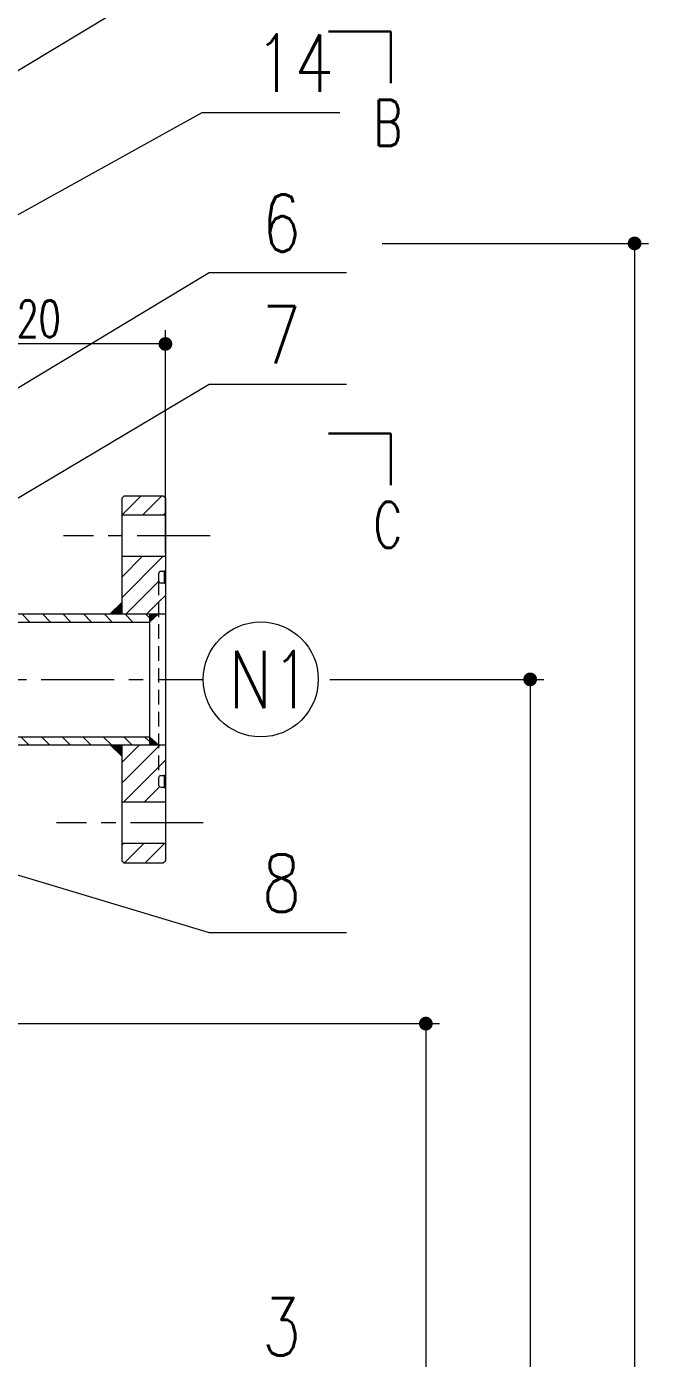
# Model space of a CAD drawing. Header units: millimetres. Extents: x 5291 to 15040, y -2201 to 1723.
# Drawn here: x 8814 to 9084, y -645 to -65 of the extents above; entities that cross this region are included whole.
import ezdxf

# ---------------------------------------------------------------- set-up
doc = ezdxf.new("R2010")
doc.units = ezdxf.units.MM
doc.header["$LTSCALE"] = 0.5
doc.linetypes.add('CENTER', pattern=[50.8, 31.75, -6.35, 6.35, -6.35])
doc.linetypes.add('DASHED', pattern=[19.05, 12.7, -6.35])
for name, color, linetype, lineweight in [('图层1', 7, 'Continuous', 5), ('图层2', 2, 'Continuous', 20), ('图层5', 3, 'CENTER', 5)]:
    doc.layers.add(name, color=color, linetype=linetype, lineweight=lineweight)
doc.styles.add('标注文字', font='txt.shx', dxfattribs={"width": 0.8, "bigfont": 'hztxt.shx'})
doc.styles.add('样式 1', font='txt.shx', dxfattribs={"width": 0.7, "height": 16, "bigfont": 'hzdx.shx'})
doc.dimstyles.new('ISO-25', dxfattribs={"dimtxt": 13, "dimasz": 11, "dimexe": 6, "dimexo": 5, "dimgap": 4, "dimtad": 1, "dimtxsty": 'Standard', "dimcen": 2.5, "dimadec": 0, "dimazin": 0, "dimtfac": 1, "dimtmove": 0, "dimatfit": 3, "dimfxl": 0, "dimarcsym": 0})

# ---------------------------------------------------------------- blocks, each defined once
blk = doc.blocks.new('_Dot')
at = {"color": 0, "linetype": 'ByBlock', "lineweight": -2}
blk.add_line((-0.5, 0), (-1, 0), dxfattribs=at)
at = {"color": 0, "linetype": 'ByBlock', "const_width": 0.5}
blk.add_lwpolyline([(-0.25, 0, 1), (0.25, 0, 1)], format="xyb", close=True, dxfattribs=at)
blk = doc.blocks.new('*D39')
at = {"layer": 'Defpoints', "color": 0, "lineweight": 9}
for p in [(8753.98, -203.27), (8753.98, -251.94), (8873.98, -299.44)]:
    blk.add_point(p, dxfattribs=at)
at = {"layer": '图层1', "color": 4, "lineweight": 9}
for p, q in [((8753.98, -246.94), (8753.98, -197.27)), ((8873.98, -294.44), (8873.98, -197.27)), ((8867.98, -203.27), (8759.98, -203.27))]:
    blk.add_line(p, q, dxfattribs=at)
at = {"layer": '图层1', "color": 4, "lineweight": 9, "xscale": 6, "yscale": 6, "zscale": 6, "rotation": 180}
blk.add_blockref('_Dot', (8753.98, -203.27), dxfattribs=at)
at = {"layer": '图层1', "color": 4, "lineweight": 9, "xscale": 6, "yscale": 6, "zscale": 6}
blk.add_blockref('_Dot', (8873.98, -203.27), dxfattribs=at)
at = {"layer": '图层1', "color": 4, "lineweight": 9, "insert": (8813.98, -192.27), "char_height": 16, "attachment_point": 5, "style": '样式 1'}
blk.add_mtext('120', dxfattribs=at)
blk = doc.blocks.new('*D200')
at = {"layer": 'Defpoints', "color": 0, "lineweight": 9}
for p in [(8619.99, -499.44), (8816.49, -1309.39), (8987.44, -1309.39)]:
    blk.add_point(p, dxfattribs=at)
at = {"layer": '图层1', "color": 4, "lineweight": 9}
for p, q in [((8624.99, -499.44), (8993.44, -499.44)), ((8987.44, -505.44), (8987.44, -1303.39)), ((8821.49, -1309.39), (8993.44, -1309.39))]:
    blk.add_line(p, q, dxfattribs=at)
at = {"layer": '图层1', "color": 4, "lineweight": 9, "xscale": 6, "yscale": 6, "zscale": 6}
for p, rotation in [((8987.44, -499.44), 90), ((8987.44, -1309.39), 270)]:
    blk.add_blockref('_Dot', p, dxfattribs=dict(at, rotation=rotation))
at = {"layer": '图层1', "color": 4, "lineweight": 9, "insert": (8976.44, -904.42), "char_height": 16, "attachment_point": 5, "rotation": 90, "style": '样式 1'}
blk.add_mtext('810', dxfattribs=at)
blk = doc.blocks.new('*D202')
at = {"layer": 'Defpoints', "color": 0, "lineweight": 9}
for p in [(8940.57, -349.44), (8821.49, -1309.39), (9032.89, -1309.39)]:
    blk.add_point(p, dxfattribs=at)
at = {"layer": '图层1', "color": 4, "lineweight": 9}
for p, q in [((8945.57, -349.44), (9038.89, -349.44)), ((9032.89, -355.44), (9032.89, -1303.39)), ((8826.49, -1309.39), (9038.89, -1309.39))]:
    blk.add_line(p, q, dxfattribs=at)
at = {"layer": '图层1', "color": 4, "lineweight": 9, "xscale": 6, "yscale": 6, "zscale": 6}
for p, rotation in [((9032.89, -349.44), 90), ((9032.89, -1309.39), 270)]:
    blk.add_blockref('_Dot', p, dxfattribs=dict(at, rotation=rotation))
at = {"layer": '图层1', "color": 4, "lineweight": 9, "insert": (9021.89, -829.42), "char_height": 16, "attachment_point": 5, "rotation": 90, "style": '样式 1'}
blk.add_mtext('960', dxfattribs=at)
blk = doc.blocks.new('*D203')
at = {"layer": 'Defpoints', "color": 0, "lineweight": 9}
for p in [(8963.4, -159.46), (8821.49, -1309.39), (9078.37, -1309.39)]:
    blk.add_point(p, dxfattribs=at)
at = {"layer": '图层1', "color": 4, "lineweight": 9}
for p, q in [((8968.4, -159.46), (9084.37, -159.46)), ((9078.37, -165.46), (9078.37, -1303.39)), ((8826.49, -1309.39), (9084.37, -1309.39))]:
    blk.add_line(p, q, dxfattribs=at)
at = {"layer": '图层1', "color": 4, "lineweight": 9, "xscale": 6, "yscale": 6, "zscale": 6}
for p, rotation in [((9078.37, -159.46), 90), ((9078.37, -1309.39), 270)]:
    blk.add_blockref('_Dot', p, dxfattribs=dict(at, rotation=rotation))
at = {"layer": '图层1', "color": 4, "lineweight": 9, "insert": (9067.37, -734.43), "char_height": 16, "attachment_point": 5, "rotation": 90, "style": '样式 1'}
blk.add_mtext('1150', dxfattribs=at)

msp = doc.modelspace()

# ---------------------------------------------------------------- hatches: boundary and pattern name
at = {"layer": '图层1', "lineweight": 9}
h = msp.add_hatch(dxfattribs=at)
h.set_pattern_fill('ANSI31', scale=2, style=0)
h.paths.add_polyline_path([(8873.98, -270.44), (8872.98, -269.44), (8855.98, -269.44), (8854.98, -270.44), (8854.98, -277.94), (8873.98, -277.94)])
h = msp.add_hatch(dxfattribs=at)
h.set_pattern_fill('ANSI31', scale=2, style=0)
h.paths.add_polyline_path([(8870.98, -306.4), (8870.98, -303.4, -0.414214), (8871.98, -302.4), (8873.48, -302.4), (8873.98, -301.9), (8873.98, -295.94), (8854.98, -295.94), (8854.98, -320.94), (8870.98, -320.94)])
h = msp.add_hatch(dxfattribs=at)
h.set_pattern_fill('ANSI31', scale=2, style=0)
h.paths.add_polyline_path([(8873.98, -307.9), (8873.48, -307.4), (8871.98, -307.4, -0.414214), (8870.98, -306.4), (8870.98, -320.94), (8873.98, -320.94)], flags=17)
for points in [[(8854.98, -320.94), (8854.98, -315.94), (8849.98, -320.94)], [(8866.98, -320.94), (8866.98, -324.44), (8870.98, -320.94)], [(8866.98, -377.94), (8870.98, -377.94), (8866.98, -374.44)], [(8849.98, -377.94), (8854.98, -382.94), (8854.98, -377.94)]]:
    msp.add_hatch(color=7, dxfattribs=at).paths.add_polyline_path(points)
h = msp.add_hatch(dxfattribs=at)
h.set_pattern_fill('ANSI31', scale=2, angle=90, style=0)
h.set_pattern_definition([(135, (0, 93.9), (-4.490128, -4.490128), [])])
edge = h.paths.add_edge_path()
edge.add_line((8866.98, -324.44), (8866.98, -320.94))
edge.add_line((8866.98, -320.94), (8685.31, -320.94))
edge.add_spline(control_points=[(8685.31, -320.94), (8685.41, -322.2), (8686, -323.35), (8686.76, -324.44)], knot_values=[0, 0, 0, 0, 3.791066, 3.791066, 3.791066, 3.791066], degree=3, periodic=0)
edge.add_line((8686.76, -324.44), (8866.98, -324.44))
edge = h.paths.add_edge_path()
edge.add_spline(control_points=[(8691.8, -374.44), (8691.86, -375.62), (8691.85, -376.79), (8691.59, -377.94)], knot_values=[57.173017, 57.173017, 57.173017, 57.173017, 60.715865, 60.715865, 60.715865, 60.715865], degree=3, periodic=0)
edge.add_line((8691.59, -377.94), (8866.98, -377.94))
edge.add_line((8866.98, -377.94), (8866.98, -374.44))
edge.add_line((8866.98, -374.44), (8691.8, -374.44))
h = msp.add_hatch(dxfattribs=at)
h.set_pattern_fill('ANSI31', scale=2, style=0)
h.paths.add_polyline_path([(8870.98, -377.94), (8854.98, -377.94), (8854.98, -402.94), (8873.98, -402.94), (8873.98, -396.9), (8873.48, -396.4), (8871.98, -396.4, -0.414214), (8870.98, -395.4), (8870.98, -392.4)])
h = msp.add_hatch(dxfattribs=at)
h.set_pattern_fill('ANSI31', scale=2, style=0)
h.paths.add_polyline_path([(8873.98, -377.94), (8870.98, -377.94), (8870.98, -392.4, -0.414214), (8871.98, -391.4), (8873.48, -391.4), (8873.98, -390.9)], flags=17)
h = msp.add_hatch(dxfattribs=at)
h.set_pattern_fill('ANSI31', scale=2, style=0)
h.paths.add_polyline_path([(8873.98, -420.94), (8854.98, -420.94), (8854.98, -428.44), (8855.98, -429.44), (8872.98, -429.44), (8873.98, -428.44)])

# ---------------------------------------------------------------- linework, layer by layer
at = {"layer": '图层1', "color": 7, "lineweight": 30}
for p, q in [((8972.14, -67.17), (8945.01, -67.17)), ((8972.14, -89.62), (8972.14, -67.17)), ((8972.14, -242.31), (8945.01, -242.31)), ((8972.14, -264.75), (8972.14, -242.31))]:
    msp.add_line(p, q, dxfattribs=at)
at = {"layer": '图层1', "color": 7, "lineweight": 9}
for p, q in [((8870.98, -303.4), (8870.98, -306.4)), ((8873.48, -302.4), (8871.98, -302.4)), ((8871.98, -307.4), (8873.48, -307.4)), ((8873.48, -302.4), (8873.48, -307.4)), ((8873.48, -307.4), (8873.98, -307.9)), ((8873.98, -301.9), (8873.98, -307.9)), ((8873.98, -307.9), (8873.98, -349.44)), ((8849.98, -320.94), (8854.98, -315.94)), ((8870.98, -320.94), (8866.98, -324.44)), ((8870.98, -377.94), (8866.98, -374.44)), ((8849.98, -377.94), (8854.98, -382.94)), ((8870.98, -392.4), (8870.98, -395.4)), ((8873.48, -391.4), (8871.98, -391.4)), ((8873.48, -391.4), (8873.48, -396.4)), ((8873.98, -390.9), (8873.98, -396.9)), ((8871.98, -396.4), (8873.48, -396.4)), ((8873.48, -396.4), (8873.98, -396.9))]:
    msp.add_line(p, q, dxfattribs=at)
at = {"layer": '图层1', "color": 7, "linetype": 'DASHED', "lineweight": 9}
msp.add_line((8870.98, -306.4), (8870.98, -392.4), dxfattribs=at)
at = {"layer": '图层1', "color": 7}
for p, q in [((8873.48, -302.4), (8873.98, -301.9)), ((8873.48, -391.4), (8873.98, -390.9))]:
    msp.add_line(p, q, dxfattribs=at)
at = {"layer": '图层1', "color": 7, "lineweight": 9}
msp.add_circle((8915.52, -349.44), 25.05, dxfattribs=at)
for centre, start, end in [((8871.98, -303.4), 90, 180), ((8871.98, -306.4), 180, 270), ((8871.98, -392.4), 90, 180), ((8871.98, -395.4), 180, 270)]:
    msp.add_arc(centre, 1, start, end, dxfattribs=at)
at = {"layer": '图层2', "color": 7}
for p, q in [((8855.98, -269.44), (8854.98, -270.44)), ((8854.98, -270.44), (8854.98, -320.94)), ((8855.98, -269.44), (8872.98, -269.44)), ((8872.98, -269.44), (8873.98, -270.44)), ((8873.98, -270.44), (8873.98, -428.44)), ((8873.98, -277.94), (8854.98, -277.94)), ((8873.98, -295.94), (8854.98, -295.94)), ((8670.49, -320.94), (8873.98, -320.94)), ((8686.76, -324.44), (8866.98, -324.44)), ((8866.98, -320.94), (8866.98, -377.94)), ((8691.8, -374.44), (8866.98, -374.44)), ((8670.49, -377.94), (8873.98, -377.94)), ((8854.98, -377.94), (8854.98, -428.44)), ((8873.98, -402.94), (8854.98, -402.94)), ((8873.98, -420.94), (8854.98, -420.94)), ((8854.98, -428.44), (8855.98, -429.44)), ((8872.98, -429.44), (8873.98, -428.44)), ((8855.98, -429.44), (8872.98, -429.44))]:
    msp.add_line(p, q, dxfattribs=at)
at = {"layer": '图层5', "color": 7, "ltscale": 2}
for p, q in [((8893.46, -286.94), (8829.52, -286.94)), ((8667.49, -349.44), (8890.46, -349.44)), ((8890.46, -411.94), (8826.52, -411.94))]:
    msp.add_line(p, q, dxfattribs=at)

# ---------------------------------------------------------------- texts
at = {"layer": '图层1', "color": 7, "lineweight": 9}
for s, insert, char_height, width, attachment_point, style in [('14', (8912.98, -68.39), 25, 50.7636, 1, '标注文字'), ('{\\C4;B}', (8977.19, -96.96), 20, 29.9352, 3, '样式 1'), ('6', (8915.99, -138.11), 25, 50.7636, 1, '标注文字'), ('7', (8915.99, -186.75), 25, 50.7636, 1, '标注文字'), ('{\\C4;C}', (8977.19, -272.09), 20, 29.9352, 3, '样式 1'), ('N1', (8901.51, -337.01), 25, 50.7636, 1, '标注文字'), ('8', (8915.99, -425.69), 25, 50.7636, 1, '标注文字'), ('3', (8915.99, -619.02), 25, 50.7636, 1, '标注文字')]:
    msp.add_mtext(s, dxfattribs=dict(at, insert=insert, char_height=char_height, width=width, attachment_point=attachment_point, style=style))

# ---------------------------------------------------------------- dimensions: what is measured, and where the dimension line sits
dim = msp.add_linear_dim(base=(9078.37, -1309.39), p1=(8963.4, -159.46), p2=(8821.49, -1309.39), angle=90, text='1150', dimstyle='ISO-25', override={"dimtxt": 16, "dimasz": 6, "dimgap": 3, "dimdec": 1, "dimtxsty": '样式 1', "dimblk": 'Dot', "dimcen": 6, "dimclrd": 4, "dimclre": 4, "dimclrt": 4, "dimtdec": 1, "dimldrblk": 'Dot', "dimlwd": 9, "dimlwe": 9}, dxfattribs=at)
dim.commit()
dim.dimension.update_dxf_attribs({"geometry": '*D203', "text_midpoint": (9067.37, -734.43)})
dim = msp.add_linear_dim(base=(8753.98, -203.27), p1=(8873.98, -299.44), p2=(8753.98, -251.94), dimstyle='ISO-25', override={"dimtxt": 16, "dimasz": 6, "dimgap": 3, "dimdec": 1, "dimtxsty": '样式 1', "dimblk": 'Dot', "dimcen": 6, "dimclrd": 4, "dimclre": 4, "dimclrt": 4, "dimtdec": 1, "dimldrblk": 'Dot', "dimlwd": 9, "dimlwe": 9}, dxfattribs=at)
dim.commit()
dim.dimension.update_dxf_attribs({"geometry": '*D39', "text_midpoint": (8813.98, -192.27)})
for base, p1, p2, picture, middle in [((9032.8851, -1309.393), (8940.5676, -349.4398), (8821.4916, -1309.393), '*D202', (9021.8851, -829.4164)), ((8987.4402, -1309.393), (8619.9916, -499.4398), (8816.4916, -1309.393), '*D200', (8976.4402, -904.4164))]:
    dim = msp.add_linear_dim(base=base, p1=p1, p2=p2, angle=90, dimstyle='ISO-25', override={"dimtxt": 16, "dimasz": 6, "dimgap": 3, "dimdec": 1, "dimtxsty": '样式 1', "dimblk": 'Dot', "dimcen": 6, "dimclrd": 4, "dimclre": 4, "dimclrt": 4, "dimtdec": 1, "dimldrblk": 'Dot', "dimlwd": 9, "dimlwe": 9}, dxfattribs=at)
    dim.commit()
    dim.dimension.update_dxf_attribs({"geometry": picture, "text_midpoint": middle})

# ---------------------------------------------------------------- leaders
for points in [[(8753.98, -117.61), (8893.07, -33.81), (8952.9, -33.81)], [(8684.94, -215.89), (8890.06, -102.42), (8949.9, -102.42)], [(8753.98, -255.94), (8893.07, -172.14), (8952.9, -172.14)], [(8772.07, -292.86), (8893.07, -220.78), (8952.9, -220.78)], [(8792.03, -429.44), (8893.07, -459.71), (8952.9, -459.71)]]:
    msp.add_leader(points, dimstyle='ISO-25', override={"dimtxt": 16, "dimasz": 6, "dimgap": 3, "dimtad": 0, "dimdec": 1, "dimtxsty": '样式 1', "dimcen": 6, "dimclrd": 4, "dimclre": 4, "dimclrt": 4, "dimtdec": 1, "dimldrblk": 'Dot', "dimlwd": 9, "dimlwe": 9}, dxfattribs=at)

doc.saveas('drawing.dxf')
